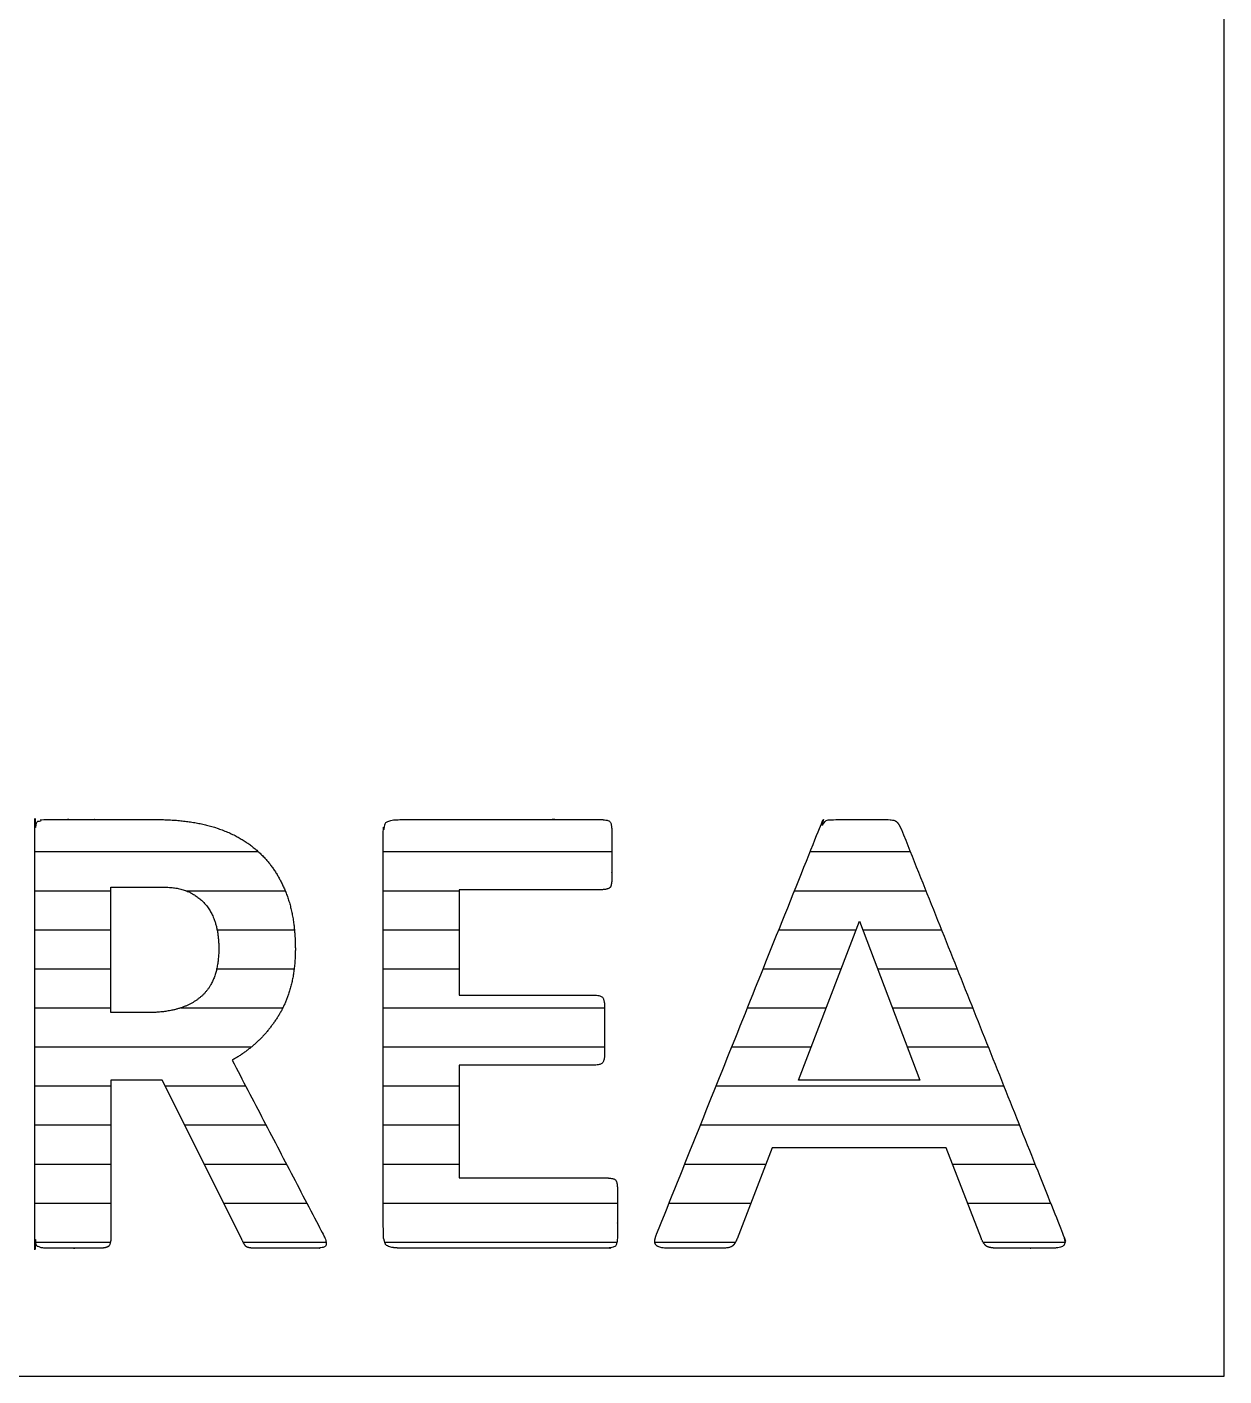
# Model space of a CAD drawing. Extents: x 7948 to 8542, y -4601 to -4181.
# Drawn here: x 8015.96 to 8029.75, y -4392.03 to -4376.49 of the extents above; entities that cross this region are included whole.
import ezdxf

# ---------------------------------------------------------------- set-up
doc = ezdxf.new("R2010")
doc.units = 0
doc.header["$LTSCALE"] = 7
doc.header["$MEASUREMENT"] = 0
doc.layers.add('기본값', color=18, linetype='CONTINUOUS')
pattern_1 = [(0, (7200.29573, -4959.29022), (0, 0.45), [])]

msp = doc.modelspace()

# ---------------------------------------------------------------- hatches: boundary and pattern name
at = {"layer": '기본값'}
h = msp.add_hatch(dxfattribs=at)
h.set_pattern_fill('해치1', color=2, scale=3.6, style=0, pattern_type=2)
h.set_pattern_definition(pattern_1)
h.paths.add_polyline_path([(8018.58564, -4390.5596), (8018.5672, -4390.55935), (8018.55047, -4390.5586), (8018.54274, -4390.55803), (8018.53544, -4390.55735), (8018.52857, -4390.55653), (8018.52212, -4390.55559), (8018.5161, -4390.55453), (8018.51325, -4390.55395), (8018.5105, -4390.55334), (8018.50787, -4390.5527), (8018.50534, -4390.55203), (8018.50291, -4390.55132), (8018.5006, -4390.55059), (8018.49839, -4390.54982), (8018.49628, -4390.54902), (8018.49429, -4390.54819), (8018.49333, -4390.54777), (8018.4924, -4390.54733), (8018.49149, -4390.54689), (8018.49061, -4390.54644), (8018.48976, -4390.54598), (8018.48894, -4390.54552), (8018.48814, -4390.54504), (8018.48737, -4390.54456), (8018.48662, -4390.54407), (8018.4859, -4390.54358), (8018.48519, -4390.54306), (8018.48448, -4390.54252), (8018.48377, -4390.54196), (8018.48304, -4390.54136), (8018.48232, -4390.54074), (8018.48159, -4390.54009), (8018.48011, -4390.53872), (8018.47862, -4390.53723), (8018.47711, -4390.53564), (8018.47558, -4390.53394), (8018.47403, -4390.53214), (8018.47246, -4390.53023), (8018.47087, -4390.52821), (8018.46927, -4390.52608), (8018.46765, -4390.52385), (8018.46434, -4390.51906), (8018.46097, -4390.51385), (8018.45752, -4390.5082), (8018.45399, -4390.50213), (8018.4504, -4390.49563), (8018.44672, -4390.4887), (8018.43916, -4390.47356), (8018.43129, -4390.4567), (8017.51651, -4388.62444), (8016.92396, -4388.62444), (8016.92396, -4390.42466), (8016.92386, -4390.43562), (8016.92356, -4390.44606), (8016.92306, -4390.45597), (8016.92235, -4390.46536), (8016.92145, -4390.47422), (8016.92034, -4390.48256), (8016.91972, -4390.48653), (8016.91904, -4390.49037), (8016.91831, -4390.49408), (8016.91753, -4390.49766), (8016.9167, -4390.5011), (8016.91582, -4390.50442), (8016.91489, -4390.5076), (8016.91391, -4390.51065), (8016.91288, -4390.51357), (8016.9118, -4390.51636), (8016.91067, -4390.51902), (8016.91009, -4390.5203), (8016.90949, -4390.52155), (8016.90888, -4390.52276), (8016.90826, -4390.52394), (8016.90763, -4390.52509), (8016.90698, -4390.52621), (8016.90632, -4390.52729), (8016.90565, -4390.52834), (8016.90496, -4390.52936), (8016.90427, -4390.53034), (8016.90356, -4390.53129), (8016.90283, -4390.53221), (8016.9021, -4390.5331), (8016.90135, -4390.53395), (8016.90059, -4390.53477), (8016.89982, -4390.53556), (8016.89903, -4390.53631), (8016.89824, -4390.53703), (8016.89742, -4390.53773), (8016.89659, -4390.53842), (8016.89573, -4390.5391), (8016.89485, -4390.53977), (8016.89394, -4390.54042), (8016.89302, -4390.54107), (8016.89207, -4390.5417), (8016.8911, -4390.54232), (8016.89011, -4390.54293), (8016.8891, -4390.54353), (8016.887, -4390.5447), (8016.88482, -4390.54583), (8016.88255, -4390.54691), (8016.8802, -4390.54794), (8016.87775, -4390.54893), (8016.87522, -4390.54988), (8016.8726, -4390.55078), (8016.86989, -4390.55164), (8016.86709, -4390.55246), (8016.8642, -4390.55323), (8016.86123, -4390.55396), (8016.85817, -4390.55464), (8016.85502, -4390.55528), (8016.85178, -4390.55587), (8016.84845, -4390.55643), (8016.84154, -4390.5574), (8016.83427, -4390.55819), (8016.82664, -4390.55881), (8016.81867, -4390.55925), (8016.81034, -4390.55951), (8016.80166, -4390.5596), (8016.17706, -4390.5596), (8016.16912, -4390.55951), (8016.16143, -4390.55925), (8016.154, -4390.55881), (8016.14681, -4390.5582), (8016.13988, -4390.55742), (8016.1332, -4390.55646), (8016.12677, -4390.55532), (8016.12365, -4390.55469), (8016.12059, -4390.55401), (8016.1176, -4390.55329), (8016.11467, -4390.55253), (8016.1118, -4390.55172), (8016.109, -4390.55087), (8016.10626, -4390.54998), (8016.10358, -4390.54904), (8016.10096, -4390.54806), (8016.09841, -4390.54703), (8016.09592, -4390.54596), (8016.0935, -4390.54485), (8016.09113, -4390.5437), (8016.08883, -4390.5425), (8016.08659, -4390.54125), (8016.08442, -4390.53996), (8016.08231, -4390.53863), (8016.08026, -4390.53726), (8016.07926, -4390.53654), (8016.07828, -4390.5358), (8016.07731, -4390.53502), (8016.07635, -4390.5342), (8016.07542, -4390.53336), (8016.07449, -4390.53248), (8016.07359, -4390.53157), (8016.0727, -4390.53062), (8016.07182, -4390.52964), (8016.07096, -4390.52863), (8016.07012, -4390.52759), (8016.06929, -4390.52651), (8016.06848, -4390.5254), (8016.06769, -4390.52426), (8016.06691, -4390.52308), (8016.06614, -4390.52187), (8016.06539, -4390.52063), (8016.06466, -4390.51936), (8016.06395, -4390.51805), (8016.06324, -4390.51671), (8016.06256, -4390.51534), (8016.06189, -4390.51393), (8016.0606, -4390.51102), (8016.05937, -4390.50797), (8016.0582, -4390.5048), (8016.0571, -4390.50149), (8016.05606, -4390.49805), (8016.05508, -4390.49448), (8016.05417, -4390.49078), (8016.05332, -4390.48695), (8016.05253, -4390.48298), (8016.05181, -4390.47888), (8016.05114, -4390.47465), (8016.05055, -4390.47029), (8016.05001, -4390.4658), (8016.04913, -4390.45642), (8016.0485, -4390.44651), (8016.04812, -4390.43607), (8016.04799, -4390.42511), (8016.04799, -4385.74877), (8016.04813, -4385.73938), (8016.04855, -4385.73038), (8016.04886, -4385.72604), (8016.04924, -4385.72179), (8016.04969, -4385.71764), (8016.05021, -4385.71359), (8016.0508, -4385.70965), (8016.05145, -4385.7058), (8016.05218, -4385.70205), (8016.05297, -4385.6984), (8016.05384, -4385.69485), (8016.05477, -4385.6914), (8016.05578, -4385.68805), (8016.05685, -4385.6848), (8016.05799, -4385.68164), (8016.0592, -4385.67859), (8016.06048, -4385.67564), (8016.06183, -4385.67279), (8016.06325, -4385.67003), (8016.06398, -4385.66869), (8016.06474, -4385.66738), (8016.06551, -4385.66609), (8016.06629, -4385.66483), (8016.0671, -4385.66359), (8016.06792, -4385.66237), (8016.06876, -4385.66118), (8016.06962, -4385.66002), (8016.07049, -4385.65888), (8016.07138, -4385.65776), (8016.07229, -4385.65667), (8016.07321, -4385.65561), (8016.07416, -4385.65457), (8016.07512, -4385.65355), (8016.07609, -4385.65256), (8016.07709, -4385.65159), (8016.0781, -4385.65065), (8016.07913, -4385.64974), (8016.08018, -4385.64885), (8016.08124, -4385.64798), (8016.08232, -4385.64714), (8016.08342, -4385.64632), (8016.08565, -4385.64474), (8016.08791, -4385.64321), (8016.0902, -4385.64173), (8016.09253, -4385.64029), (8016.09488, -4385.63891), (8016.09727, -4385.63758), (8016.09969, -4385.6363), (8016.10213, -4385.63507), (8016.10461, -4385.63389), (8016.10713, -4385.63276), (8016.10967, -4385.63168), (8016.11224, -4385.63065), (8016.11485, -4385.62967), (8016.11748, -4385.62874), (8016.12015, -4385.62786), (8016.12285, -4385.62703), (8016.12558, -4385.62625), (8016.12834, -4385.62552), (8016.13114, -4385.62484), (8016.13396, -4385.62422), (8016.13682, -4385.62364), (8016.1397, -4385.62311), (8016.14262, -4385.62263), (8016.14557, -4385.62221), (8016.14855, -4385.62183), (8016.15156, -4385.6215), (8016.15768, -4385.621), (8016.16393, -4385.6207), (8016.17029, -4385.6206), (8017.46507, -4385.6206), (8017.55416, -4385.622), (8017.64114, -4385.6262), (8017.72602, -4385.6332), (8017.76767, -4385.63775), (8017.80879, -4385.64299), (8017.84938, -4385.64894), (8017.88945, -4385.65559), (8017.92898, -4385.66294), (8017.968, -4385.67099), (8018.00648, -4385.67974), (8018.04444, -4385.68919), (8018.08187, -4385.69933), (8018.11877, -4385.71018), (8018.15507, -4385.72176), (8018.19069, -4385.73408), (8018.22563, -4385.74716), (8018.25989, -4385.76099), (8018.29346, -4385.77558), (8018.32636, -4385.79092), (8018.35858, -4385.80701), (8018.39011, -4385.82385), (8018.42097, -4385.84145), (8018.45114, -4385.8598), (8018.48064, -4385.8789), (8018.50945, -4385.89875), (8018.53759, -4385.91936), (8018.56504, -4385.94072), (8018.59181, -4385.96283), (8018.61791, -4385.9857), (8018.64329, -4386.0093), (8018.66795, -4386.03363), (8018.69189, -4386.05868), (8018.71509, -4386.08445), (8018.73757, -4386.11094), (8018.75931, -4386.13816), (8018.78033, -4386.1661), (8018.80063, -4386.19476), (8018.82019, -4386.22415), (8018.83902, -4386.25426), (8018.85713, -4386.28509), (8018.87451, -4386.31664), (8018.89116, -4386.34892), (8018.90709, -4386.38192), (8018.92228, -4386.41564), (8018.93675, -4386.45008), (8018.95041, -4386.4853), (8018.96319, -4386.52135), (8018.97509, -4386.55823), (8018.98611, -4386.59594), (8018.99625, -4386.63447), (8019.0055, -4386.67384), (8019.01387, -4386.71403), (8019.02137, -4386.75505), (8019.02798, -4386.7969), (8019.03371, -4386.83957), (8019.03855, -4386.88308), (8019.04252, -4386.92742), (8019.04561, -4386.97258), (8019.04781, -4387.01857), (8019.04913, -4387.06539), (8019.04957, -4387.11304), (8019.04879, -4387.16954), (8019.04645, -4387.22498), (8019.04255, -4387.27935), (8019.03709, -4387.33267), (8019.03007, -4387.38492), (8019.02149, -4387.4361), (8019.01135, -4387.48622), (8019.00569, -4387.51089), (8018.99965, -4387.53528), (8018.99321, -4387.55942), (8018.98639, -4387.58328), (8018.97917, -4387.60688), (8018.97157, -4387.63022), (8018.96357, -4387.65328), (8018.95518, -4387.67609), (8018.94641, -4387.69862), (8018.93724, -4387.72089), (8018.92769, -4387.7429), (8018.91774, -4387.76464), (8018.9074, -4387.78611), (8018.89668, -4387.80732), (8018.88556, -4387.82826), (8018.87406, -4387.84894), (8018.86216, -4387.86935), (8018.84987, -4387.8895), (8018.82441, -4387.92899), (8018.79794, -4387.96741), (8018.77046, -4388.00477), (8018.74197, -4388.04106), (8018.71248, -4388.07629), (8018.68198, -4388.11045), (8018.65047, -4388.14354), (8018.61796, -4388.17556), (8018.58444, -4388.20652), (8018.54992, -4388.23641), (8018.51439, -4388.26524), (8018.47785, -4388.293), (8018.4403, -4388.31969), (8018.40175, -4388.34532), (8018.36219, -4388.36988), (8018.32163, -4388.39337), (8019.36503, -4390.39126), (8019.37121, -4390.40315), (8019.37689, -4390.41456), (8019.38206, -4390.42549), (8019.38673, -4390.43594), (8019.3909, -4390.44591), (8019.39457, -4390.45541), (8019.39774, -4390.46442), (8019.39913, -4390.46874), (8019.4004, -4390.47295), (8019.40154, -4390.47704), (8019.40256, -4390.481), (8019.40345, -4390.48485), (8019.40422, -4390.48858), (8019.40486, -4390.49218), (8019.40537, -4390.49567), (8019.40576, -4390.49904), (8019.40591, -4390.50068), (8019.40603, -4390.50228), (8019.40611, -4390.50386), (8019.40617, -4390.50541), (8019.40619, -4390.50693), (8019.40618, -4390.50842), (8019.40614, -4390.50988), (8019.40606, -4390.51131), (8019.40596, -4390.51271), (8019.40583, -4390.51407), (8019.40566, -4390.51541), (8019.40546, -4390.51672), (8019.40523, -4390.518), (8019.40497, -4390.51925), (8019.40468, -4390.52047), (8019.40436, -4390.52166), (8019.404, -4390.52282), (8019.40362, -4390.52395), (8019.40341, -4390.5245), (8019.40319, -4390.52505), (8019.40297, -4390.5256), (8019.40273, -4390.52614), (8019.40248, -4390.52668), (8019.40223, -4390.52721), (8019.40196, -4390.52774), (8019.40168, -4390.52826), (8019.40139, -4390.52878), (8019.40109, -4390.5293), (8019.40079, -4390.52981), (8019.40047, -4390.53032), (8019.40014, -4390.53082), (8019.3998, -4390.53132), (8019.39945, -4390.53181), (8019.39909, -4390.5323), (8019.39872, -4390.53279), (8019.39834, -4390.53327), (8019.39755, -4390.53422), (8019.39672, -4390.53515), (8019.39585, -4390.53606), (8019.39494, -4390.53696), (8019.39398, -4390.53784), (8019.39299, -4390.5387), (8019.39195, -4390.53954), (8019.39088, -4390.54037), (8019.38976, -4390.54118), (8019.3886, -4390.54197), (8019.3874, -4390.54275), (8019.38616, -4390.5435), (8019.38488, -4390.54424), (8019.38356, -4390.54497), (8019.3822, -4390.54567), (8019.38079, -4390.54636), (8019.37935, -4390.54703), (8019.37786, -4390.54768), (8019.37634, -4390.54832), (8019.37477, -4390.54894), (8019.37316, -4390.54954), (8019.36982, -4390.55069), (8019.36632, -4390.55176), (8019.36266, -4390.55277), (8019.35883, -4390.55371), (8019.35484, -4390.55459), (8019.35068, -4390.55539), (8019.34636, -4390.55612), (8019.34188, -4390.55678), (8019.33723, -4390.55737), (8019.32745, -4390.55835), (8019.31701, -4390.55904), (8019.30592, -4390.55946), (8019.29418, -4390.5596)], flags=0)
h.paths.add_polyline_path([(8016.92396, -4387.84459), (8017.3554, -4387.84459), (8017.40307, -4387.8439), (8017.44937, -4387.84184), (8017.49431, -4387.83839), (8017.53789, -4387.83356), (8017.55918, -4387.83063), (8017.58012, -4387.82736), (8017.60072, -4387.82374), (8017.62098, -4387.81978), (8017.6409, -4387.81547), (8017.66048, -4387.81082), (8017.67971, -4387.80582), (8017.69861, -4387.80048), (8017.71717, -4387.79479), (8017.73539, -4387.78876), (8017.75327, -4387.78238), (8017.77081, -4387.77566), (8017.788, -4387.7686), (8017.80486, -4387.76119), (8017.82138, -4387.75343), (8017.83756, -4387.74534), (8017.85339, -4387.73689), (8017.86889, -4387.7281), (8017.88405, -4387.71897), (8017.89886, -4387.70949), (8017.91334, -4387.69967), (8017.92747, -4387.6895), (8017.94127, -4387.67899), (8017.95472, -4387.66814), (8017.9678, -4387.6569), (8017.98046, -4387.64526), (8017.99271, -4387.63322), (8018.00454, -4387.62076), (8018.01596, -4387.6079), (8018.02696, -4387.59463), (8018.03755, -4387.58096), (8018.04772, -4387.56688), (8018.05748, -4387.55239), (8018.06682, -4387.53749), (8018.07574, -4387.52218), (8018.08425, -4387.50647), (8018.09235, -4387.49035), (8018.10003, -4387.47383), (8018.1073, -4387.45689), (8018.11415, -4387.43955), (8018.12058, -4387.42181), (8018.1266, -4387.40365), (8018.1322, -4387.38509), (8018.13739, -4387.36612), (8018.14217, -4387.34674), (8018.14653, -4387.32696), (8018.15047, -4387.30677), (8018.154, -4387.28617), (8018.15711, -4387.26516), (8018.15981, -4387.24375), (8018.1621, -4387.22193), (8018.16396, -4387.1997), (8018.16542, -4387.17707), (8018.16646, -4387.15403), (8018.16708, -4387.13058), (8018.16729, -4387.10672), (8018.16662, -4387.06367), (8018.16462, -4387.02196), (8018.16312, -4387.00161), (8018.16128, -4386.98159), (8018.15911, -4386.96191), (8018.15661, -4386.94256), (8018.15377, -4386.92355), (8018.1506, -4386.90487), (8018.1471, -4386.88653), (8018.14326, -4386.86852), (8018.13909, -4386.85085), (8018.13459, -4386.83351), (8018.12975, -4386.81651), (8018.12458, -4386.79984), (8018.11908, -4386.78351), (8018.11324, -4386.76751), (8018.10707, -4386.75184), (8018.10056, -4386.73652), (8018.09372, -4386.72152), (8018.08655, -4386.70686), (8018.07904, -4386.69254), (8018.0712, -4386.67855), (8018.06303, -4386.6649), (8018.05452, -4386.65158), (8018.04568, -4386.6386), (8018.0365, -4386.62595), (8018.027, -4386.61363), (8018.01715, -4386.60166), (8018.00698, -4386.59001), (8017.99647, -4386.5787), (8017.9857, -4386.56774), (8017.97473, -4386.55712), (8017.96357, -4386.54685), (8017.95221, -4386.53692), (8017.94066, -4386.52735), (8017.92892, -4386.51812), (8017.91698, -4386.50924), (8017.90484, -4386.50071), (8017.89251, -4386.49253), (8017.87999, -4386.4847), (8017.86727, -4386.47721), (8017.85436, -4386.47007), (8017.84126, -4386.46329), (8017.82796, -4386.45684), (8017.81446, -4386.45075), (8017.80078, -4386.44501), (8017.78689, -4386.43961), (8017.77282, -4386.43456), (8017.75854, -4386.42986), (8017.74408, -4386.42551), (8017.72942, -4386.42151), (8017.71456, -4386.41785), (8017.69951, -4386.41454), (8017.68427, -4386.41158), (8017.66883, -4386.40897), (8017.6532, -4386.40671), (8017.63737, -4386.40479), (8017.62135, -4386.40323), (8017.60514, -4386.40201), (8017.58873, -4386.40114), (8017.57212, -4386.40061), (8017.55533, -4386.40044), (8016.92396, -4386.40044)], flags=0)
h = msp.add_hatch(dxfattribs=at)
h.set_pattern_fill('해치1', color=2, scale=3.6, style=0, pattern_type=2)
h.set_pattern_definition(pattern_1)
h.paths.add_polyline_path([(8020.28161, -4390.5596), (8020.24494, -4390.559), (8020.22803, -4390.55825), (8020.21207, -4390.5572), (8020.19707, -4390.55585), (8020.18302, -4390.5542), (8020.16993, -4390.55226), (8020.16374, -4390.55117), (8020.15779, -4390.55001), (8020.15208, -4390.54877), (8020.1466, -4390.54746), (8020.14137, -4390.54608), (8020.13637, -4390.54461), (8020.13161, -4390.54308), (8020.12709, -4390.54147), (8020.12281, -4390.53978), (8020.12076, -4390.53891), (8020.11877, -4390.53802), (8020.11683, -4390.53711), (8020.11496, -4390.53619), (8020.11315, -4390.53524), (8020.1114, -4390.53427), (8020.1097, -4390.53329), (8020.10807, -4390.53229), (8020.10649, -4390.53127), (8020.10498, -4390.53023), (8020.10352, -4390.52917), (8020.10213, -4390.52809), (8020.10079, -4390.527), (8020.09951, -4390.52588), (8020.0983, -4390.52475), (8020.09714, -4390.5236), (8020.09658, -4390.52302), (8020.09604, -4390.52243), (8020.09551, -4390.52184), (8020.095, -4390.52124), (8020.094, -4390.52001), (8020.09302, -4390.51872), (8020.09205, -4390.51737), (8020.0911, -4390.51597), (8020.09016, -4390.5145), (8020.08924, -4390.51297), (8020.08833, -4390.51139), (8020.08744, -4390.50974), (8020.08657, -4390.50804), (8020.08571, -4390.50628), (8020.08486, -4390.50445), (8020.08404, -4390.50257), (8020.08243, -4390.49862), (8020.08089, -4390.49444), (8020.07941, -4390.49002), (8020.07799, -4390.48536), (8020.07663, -4390.48047), (8020.07534, -4390.47533), (8020.07411, -4390.46996), (8020.07295, -4390.46435), (8020.0708, -4390.45242), (8020.06891, -4390.43953), (8020.06727, -4390.42569), (8020.06589, -4390.4109), (8020.06475, -4390.39516), (8020.06324, -4390.36082), (8020.06274, -4390.32267), (8020.06274, -4385.84489), (8020.06319, -4385.80971), (8020.06455, -4385.77793), (8020.06558, -4385.76332), (8020.06683, -4385.74957), (8020.06831, -4385.73667), (8020.07001, -4385.72462), (8020.07195, -4385.71343), (8020.073, -4385.70815), (8020.07411, -4385.70309), (8020.07527, -4385.69824), (8020.07649, -4385.6936), (8020.07777, -4385.68918), (8020.07911, -4385.68496), (8020.0805, -4385.68097), (8020.08195, -4385.67718), (8020.0827, -4385.67537), (8020.08346, -4385.67361), (8020.08423, -4385.67191), (8020.08502, -4385.67026), (8020.08582, -4385.66866), (8020.08664, -4385.66711), (8020.08747, -4385.66562), (8020.08832, -4385.66418), (8020.08918, -4385.6628), (8020.09005, -4385.66146), (8020.09094, -4385.66018), (8020.09184, -4385.65896), (8020.09231, -4385.65836), (8020.09278, -4385.65777), (8020.09327, -4385.65718), (8020.09378, -4385.6566), (8020.0943, -4385.65602), (8020.09483, -4385.65545), (8020.09595, -4385.65431), (8020.09712, -4385.6532), (8020.09835, -4385.6521), (8020.09963, -4385.65103), (8020.10098, -4385.64997), (8020.10238, -4385.64893), (8020.10384, -4385.64791), (8020.10536, -4385.64691), (8020.10694, -4385.64592), (8020.10858, -4385.64496), (8020.11027, -4385.64401), (8020.11202, -4385.64308), (8020.11383, -4385.64218), (8020.1157, -4385.64129), (8020.11762, -4385.64042), (8020.11961, -4385.63956), (8020.12165, -4385.63873), (8020.12591, -4385.63712), (8020.1304, -4385.63558), (8020.13512, -4385.63412), (8020.14008, -4385.63274), (8020.14526, -4385.63142), (8020.15068, -4385.63019), (8020.15633, -4385.62903), (8020.16222, -4385.62794), (8020.17468, -4385.62599), (8020.18808, -4385.62434), (8020.2024, -4385.623), (8020.21765, -4385.62195), (8020.23383, -4385.6212), (8020.25094, -4385.62075), (8020.26898, -4385.6206), (8022.56202, -4385.6206), (8022.5753, -4385.62075), (8022.58782, -4385.62121), (8022.59959, -4385.62196), (8022.61061, -4385.62302), (8022.61583, -4385.62367), (8022.62087, -4385.62439), (8022.62572, -4385.62518), (8022.63038, -4385.62606), (8022.63486, -4385.627), (8022.63914, -4385.62803), (8022.64324, -4385.62913), (8022.64715, -4385.6303), (8022.65087, -4385.63155), (8022.65266, -4385.63221), (8022.6544, -4385.63288), (8022.6561, -4385.63357), (8022.65774, -4385.63428), (8022.65935, -4385.63501), (8022.6609, -4385.63576), (8022.66241, -4385.63653), (8022.66387, -4385.63731), (8022.66528, -4385.63812), (8022.66665, -4385.63894), (8022.66797, -4385.63979), (8022.66924, -4385.64065), (8022.67047, -4385.64153), (8022.67164, -4385.64243), (8022.67278, -4385.64335), (8022.67386, -4385.64429), (8022.6749, -4385.64524), (8022.67589, -4385.64622), (8022.67683, -4385.64722), (8022.67728, -4385.64772), (8022.67773, -4385.64823), (8022.67816, -4385.64874), (8022.67857, -4385.64926), (8022.67898, -4385.64979), (8022.67938, -4385.65031), (8022.67976, -4385.65085), (8022.68013, -4385.65138), (8022.68049, -4385.65193), (8022.68084, -4385.65247), (8022.68117, -4385.65303), (8022.6815, -4385.65358), (8022.68181, -4385.65414), (8022.68211, -4385.65471), (8022.6824, -4385.65528), (8022.68268, -4385.65586), (8022.68295, -4385.65644), (8022.6832, -4385.65702), (8022.68344, -4385.65761), (8022.68367, -4385.65821), (8022.68389, -4385.65881), (8022.6841, -4385.65941), (8022.68489, -4385.66187), (8022.68565, -4385.66441), (8022.68711, -4385.66972), (8022.68847, -4385.67533), (8022.68972, -4385.68124), (8022.69088, -4385.68746), (8022.69193, -4385.69398), (8022.69289, -4385.7008), (8022.69374, -4385.70792), (8022.69515, -4385.72309), (8022.69615, -4385.73946), (8022.69676, -4385.75705), (8022.69696, -4385.77584), (8022.69696, -4386.2804), (8022.69666, -4386.30211), (8022.69576, -4386.3219), (8022.69509, -4386.33107), (8022.69426, -4386.33977), (8022.69329, -4386.34798), (8022.69216, -4386.35571), (8022.69089, -4386.36295), (8022.6902, -4386.3664), (8022.68947, -4386.36972), (8022.6887, -4386.37292), (8022.68789, -4386.37601), (8022.68705, -4386.37897), (8022.68617, -4386.38181), (8022.68525, -4386.38453), (8022.6843, -4386.38713), (8022.6833, -4386.38961), (8022.68227, -4386.39198), (8022.68121, -4386.39422), (8022.68066, -4386.39529), (8022.6801, -4386.39634), (8022.67953, -4386.39735), (8022.67896, -4386.39834), (8022.67837, -4386.39929), (8022.67778, -4386.40022), (8022.67747, -4386.40067), (8022.67716, -4386.40112), (8022.67684, -4386.40156), (8022.6765, -4386.40201), (8022.67581, -4386.40288), (8022.67508, -4386.40374), (8022.67431, -4386.40459), (8022.6735, -4386.40542), (8022.67266, -4386.40623), (8022.67177, -4386.40704), (8022.67085, -4386.40783), (8022.6699, -4386.4086), (8022.6689, -4386.40936), (8022.66787, -4386.41011), (8022.66679, -4386.41084), (8022.66568, -4386.41156), (8022.66454, -4386.41226), (8022.66335, -4386.41295), (8022.66213, -4386.41363), (8022.66087, -4386.41429), (8022.65957, -4386.41493), (8022.65823, -4386.41557), (8022.65686, -4386.41618), (8022.65545, -4386.41679), (8022.65251, -4386.41795), (8022.64942, -4386.41906), (8022.64618, -4386.42011), (8022.64279, -4386.42111), (8022.63925, -4386.42205), (8022.63556, -4386.42293), (8022.63171, -4386.42375), (8022.62772, -4386.42452), (8022.62357, -4386.42523), (8022.61927, -4386.42588), (8022.61482, -4386.42648), (8022.60547, -4386.4275), (8022.59552, -4386.4283), (8022.58496, -4386.42887), (8022.57379, -4386.42921), (8022.56202, -4386.42932), (8020.9387, -4386.42932), (8020.9387, -4387.64241), (8022.47808, -4387.64241), (8022.49066, -4387.64256), (8022.50255, -4387.64302), (8022.51376, -4387.64378), (8022.51912, -4387.64427), (8022.5243, -4387.64484), (8022.5293, -4387.64548), (8022.53414, -4387.6462), (8022.53881, -4387.647), (8022.54331, -4387.64787), (8022.54764, -4387.64882), (8022.55179, -4387.64984), (8022.55578, -4387.65094), (8022.5596, -4387.65211), (8022.56324, -4387.65337), (8022.565, -4387.65402), (8022.56671, -4387.65469), (8022.56839, -4387.65538), (8022.57002, -4387.65609), (8022.57161, -4387.65682), (8022.57315, -4387.65757), (8022.57465, -4387.65834), (8022.57611, -4387.65913), (8022.57753, -4387.65993), (8022.57891, -4387.66076), (8022.58024, -4387.6616), (8022.58153, -4387.66246), (8022.58278, -4387.66334), (8022.58398, -4387.66424), (8022.58514, -4387.66516), (8022.58626, -4387.6661), (8022.58734, -4387.66706), (8022.58837, -4387.66803), (8022.58936, -4387.66903), (8022.59031, -4387.67004), (8022.59121, -4387.67107), (8022.59208, -4387.67213), (8022.5929, -4387.6732), (8022.59368, -4387.67429), (8022.59441, -4387.6754), (8022.59476, -4387.67596), (8022.5951, -4387.67652), (8022.59543, -4387.67709), (8022.59575, -4387.67767), (8022.59606, -4387.67825), (8022.59636, -4387.67884), (8022.59665, -4387.67943), (8022.59693, -4387.68002), (8022.59719, -4387.68062), (8022.59745, -4387.68122), (8022.59843, -4387.68369), (8022.59939, -4387.68623), (8022.60031, -4387.68884), (8022.6012, -4387.69153), (8022.60206, -4387.6943), (8022.60289, -4387.69714), (8022.60446, -4387.70305), (8022.6059, -4387.70927), (8022.60721, -4387.71579), (8022.6084, -4387.72261), (8022.60946, -4387.72974), (8022.6104, -4387.73717), (8022.61122, -4387.7449), (8022.6119, -4387.75293), (8022.61247, -4387.76127), (8022.61322, -4387.77886), (8022.61347, -4387.79766), (8022.61347, -4388.30221), (8022.61312, -4388.32392), (8022.61268, -4388.33406), (8022.61206, -4388.34371), (8022.61127, -4388.35289), (8022.6103, -4388.36158), (8022.60915, -4388.36979), (8022.60783, -4388.37752), (8022.6071, -4388.3812), (8022.60633, -4388.38477), (8022.60551, -4388.38821), (8022.60465, -4388.39153), (8022.60375, -4388.39474), (8022.6028, -4388.39782), (8022.60181, -4388.40078), (8022.60078, -4388.40362), (8022.5997, -4388.40635), (8022.59857, -4388.40895), (8022.5974, -4388.41143), (8022.5968, -4388.41262), (8022.59619, -4388.41379), (8022.59557, -4388.41492), (8022.59494, -4388.41603), (8022.59429, -4388.4171), (8022.59364, -4388.41815), (8022.59297, -4388.41916), (8022.59229, -4388.42015), (8022.5916, -4388.4211), (8022.5909, -4388.42203), (8022.59018, -4388.42293), (8022.58943, -4388.42382), (8022.58864, -4388.42469), (8022.58782, -4388.42555), (8022.58697, -4388.4264), (8022.58608, -4388.42723), (8022.58516, -4388.42805), (8022.58421, -4388.42885), (8022.58322, -4388.42964), (8022.5822, -4388.43041), (8022.58115, -4388.43117), (8022.58006, -4388.43192), (8022.57894, -4388.43265), (8022.57779, -4388.43337), (8022.57661, -4388.43407), (8022.57539, -4388.43476), (8022.57414, -4388.43544), (8022.57286, -4388.4361), (8022.57154, -4388.43675), (8022.57019, -4388.43738), (8022.56739, -4388.4386), (8022.56446, -4388.43977), (8022.5614, -4388.44087), (8022.5582, -4388.44193), (8022.55488, -4388.44292), (8022.55142, -4388.44386), (8022.54782, -4388.44474), (8022.5441, -4388.44557), (8022.54024, -4388.44633), (8022.53625, -4388.44704), (8022.53213, -4388.4477), (8022.52788, -4388.44829), (8022.51898, -4388.44932), (8022.50955, -4388.45011), (8022.49959, -4388.45068), (8022.4891, -4388.45102), (8022.47808, -4388.45114), (8020.9387, -4388.45114), (8020.9387, -4389.75087), (8022.62611, -4389.75087), (8022.63868, -4389.751), (8022.65058, -4389.75138), (8022.66179, -4389.75201), (8022.67232, -4389.75289), (8022.68217, -4389.75402), (8022.68684, -4389.75469), (8022.69134, -4389.75541), (8022.69566, -4389.7562), (8022.69982, -4389.75705), (8022.70381, -4389.75796), (8022.70762, -4389.75894), (8022.71127, -4389.75998), (8022.71474, -4389.76108), (8022.71804, -4389.76225), (8022.71963, -4389.76286), (8022.72118, -4389.76348), (8022.72268, -4389.76412), (8022.72414, -4389.76477), (8022.72556, -4389.76544), (8022.72693, -4389.76613), (8022.72826, -4389.76683), (8022.72955, -4389.76754), (8022.7308, -4389.76828), (8022.732, -4389.76902), (8022.73317, -4389.76979), (8022.73429, -4389.77057), (8022.73536, -4389.77136), (8022.7364, -4389.77218), (8022.73739, -4389.773), (8022.73833, -4389.77385), (8022.73924, -4389.7747), (8022.7401, -4389.77558), (8022.74092, -4389.77647), (8022.74132, -4389.77692), (8022.7417, -4389.77737), (8022.74207, -4389.77783), (8022.74244, -4389.7783), (8022.74279, -4389.77876), (8022.74313, -4389.77923), (8022.74346, -4389.77971), (8022.74378, -4389.78019), (8022.74409, -4389.78067), (8022.74439, -4389.78116), (8022.74467, -4389.78165), (8022.74495, -4389.78214), (8022.74522, -4389.78264), (8022.74547, -4389.78314), (8022.74646, -4389.78521), (8022.74741, -4389.78738), (8022.74834, -4389.78965), (8022.74923, -4389.79202), (8022.75009, -4389.7945), (8022.75092, -4389.79707), (8022.75172, -4389.79975), (8022.75248, -4389.80253), (8022.75322, -4389.80541), (8022.75392, -4389.8084), (8022.75524, -4389.81467), (8022.75643, -4389.82135), (8022.75749, -4389.82844), (8022.75843, -4389.83593), (8022.75924, -4389.84384), (8022.75993, -4389.85215), (8022.76049, -4389.86086), (8022.76124, -4389.87952), (8022.76149, -4389.8998), (8022.76149, -4390.40435), (8022.76124, -4390.42458), (8022.76049, -4390.4433), (8022.75993, -4390.4521), (8022.75924, -4390.46052), (8022.75843, -4390.46856), (8022.75749, -4390.47622), (8022.75643, -4390.48351), (8022.75524, -4390.49042), (8022.75392, -4390.49695), (8022.75248, -4390.5031), (8022.75172, -4390.50604), (8022.75092, -4390.50888), (8022.75009, -4390.51163), (8022.74923, -4390.51428), (8022.74834, -4390.51684), (8022.74741, -4390.5193), (8022.74646, -4390.52167), (8022.74547, -4390.52395), (8022.74522, -4390.5245), (8022.74495, -4390.52505), (8022.74467, -4390.5256), (8022.74439, -4390.52614), (8022.74409, -4390.52668), (8022.74378, -4390.52721), (8022.74346, -4390.52774), (8022.74313, -4390.52826), (8022.74279, -4390.52878), (8022.74244, -4390.5293), (8022.74207, -4390.52981), (8022.7417, -4390.53032), (8022.74132, -4390.53082), (8022.74092, -4390.53132), (8022.7401, -4390.5323), (8022.73924, -4390.53327), (8022.73833, -4390.53422), (8022.73739, -4390.53515), (8022.7364, -4390.53606), (8022.73536, -4390.53696), (8022.73429, -4390.53784), (8022.73317, -4390.5387), (8022.732, -4390.53954), (8022.7308, -4390.54037), (8022.72955, -4390.54118), (8022.72826, -4390.54197), (8022.72693, -4390.54275), (8022.72556, -4390.5435), (8022.72414, -4390.54424), (8022.72268, -4390.54497), (8022.72118, -4390.54567), (8022.71963, -4390.54636), (8022.71804, -4390.54703), (8022.71641, -4390.54768), (8022.71474, -4390.54832), (8022.71127, -4390.54954), (8022.70762, -4390.55069), (8022.70381, -4390.55176), (8022.69982, -4390.55277), (8022.69566, -4390.55371), (8022.69134, -4390.55459), (8022.68684, -4390.55539), (8022.68217, -4390.55612), (8022.67733, -4390.55678), (8022.67232, -4390.55737), (8022.66179, -4390.55835), (8022.65058, -4390.55904), (8022.63868, -4390.55946), (8022.62611, -4390.5596)], flags=0)
h = msp.add_hatch(dxfattribs=at)
h.set_pattern_fill('해치1', color=2, scale=3.6, style=0, pattern_type=2)
h.set_pattern_definition(pattern_1)
h.paths.add_polyline_path([(8027.13502, -4390.5596), (8027.11781, -4390.55935), (8027.10159, -4390.55861), (8027.09386, -4390.55806), (8027.08638, -4390.55738), (8027.07915, -4390.55658), (8027.07218, -4390.55565), (8027.06545, -4390.5546), (8027.05897, -4390.55343), (8027.05274, -4390.55213), (8027.04676, -4390.55071), (8027.04103, -4390.54917), (8027.03556, -4390.54751), (8027.03291, -4390.54663), (8027.03033, -4390.54572), (8027.02781, -4390.54478), (8027.02535, -4390.5438), (8027.02414, -4390.54329), (8027.02293, -4390.54276), (8027.02173, -4390.54219), (8027.02053, -4390.54159), (8027.01933, -4390.54097), (8027.01814, -4390.54031), (8027.01694, -4390.53962), (8027.01576, -4390.53891), (8027.01457, -4390.53817), (8027.01339, -4390.53739), (8027.01221, -4390.53659), (8027.01104, -4390.53575), (8027.00987, -4390.53489), (8027.0087, -4390.534), (8027.00637, -4390.53213), (8027.00406, -4390.53013), (8027.00176, -4390.52803), (8026.99947, -4390.5258), (8026.9972, -4390.52345), (8026.99494, -4390.52099), (8026.99269, -4390.51841), (8026.99046, -4390.51571), (8026.98823, -4390.51289), (8026.98603, -4390.50995), (8026.98383, -4390.5069), (8026.98165, -4390.50373), (8026.97948, -4390.50044), (8026.97733, -4390.49703), (8026.97519, -4390.4935), (8026.97094, -4390.48609), (8026.96675, -4390.47821), (8026.96262, -4390.46986), (8026.95853, -4390.46104), (8026.9545, -4390.45174), (8026.54878, -4389.40428), (8024.54547, -4389.40428), (8024.13976, -4390.45174), (8024.13574, -4390.46104), (8024.13169, -4390.46986), (8024.12762, -4390.47821), (8024.12352, -4390.48609), (8024.1194, -4390.4935), (8024.11525, -4390.50044), (8024.11316, -4390.50373), (8024.11107, -4390.5069), (8024.10897, -4390.50995), (8024.10687, -4390.51289), (8024.10476, -4390.51571), (8024.10264, -4390.51841), (8024.10051, -4390.52099), (8024.09838, -4390.52345), (8024.09624, -4390.5258), (8024.0941, -4390.52803), (8024.09195, -4390.53013), (8024.08979, -4390.53213), (8024.08763, -4390.534), (8024.08545, -4390.53575), (8024.08437, -4390.53659), (8024.08328, -4390.53739), (8024.08219, -4390.53817), (8024.08109, -4390.53891), (8024.08, -4390.53962), (8024.0789, -4390.54031), (8024.0778, -4390.54097), (8024.0767, -4390.54159), (8024.0756, -4390.54219), (8024.0745, -4390.54276), (8024.07339, -4390.54329), (8024.07229, -4390.5438), (8024.07004, -4390.54478), (8024.06772, -4390.54572), (8024.06533, -4390.54663), (8024.06288, -4390.54751), (8024.06035, -4390.54835), (8024.05776, -4390.54917), (8024.05236, -4390.55071), (8024.04669, -4390.55213), (8024.04074, -4390.55343), (8024.03451, -4390.5546), (8024.028, -4390.55565), (8024.02122, -4390.55658), (8024.01417, -4390.55738), (8024.00683, -4390.55806), (8023.99922, -4390.55861), (8023.98317, -4390.55935), (8023.96601, -4390.5596), (8023.34141, -4390.5596), (8023.32877, -4390.55946), (8023.31669, -4390.55905), (8023.30516, -4390.55836), (8023.29418, -4390.5574), (8023.28376, -4390.55616), (8023.27876, -4390.55544), (8023.2739, -4390.55465), (8023.26917, -4390.55379), (8023.26459, -4390.55286), (8023.26014, -4390.55186), (8023.25583, -4390.5508), (8023.25167, -4390.54966), (8023.24764, -4390.54846), (8023.24375, -4390.54719), (8023.23999, -4390.54585), (8023.23638, -4390.54444), (8023.23291, -4390.54296), (8023.22957, -4390.54141), (8023.22637, -4390.5398), (8023.22483, -4390.53896), (8023.22332, -4390.53811), (8023.22184, -4390.53725), (8023.2204, -4390.53636), (8023.21899, -4390.53546), (8023.21762, -4390.53454), (8023.21628, -4390.5336), (8023.21497, -4390.53265), (8023.21371, -4390.53168), (8023.21247, -4390.53069), (8023.21127, -4390.52968), (8023.21011, -4390.52866), (8023.20898, -4390.52762), (8023.20788, -4390.52656), (8023.20682, -4390.52549), (8023.2058, -4390.5244), (8023.20481, -4390.52328), (8023.20385, -4390.52214), (8023.20293, -4390.52098), (8023.20204, -4390.51978), (8023.20119, -4390.51856), (8023.20037, -4390.51732), (8023.19959, -4390.51604), (8023.19884, -4390.51474), (8023.19813, -4390.51342), (8023.19745, -4390.51206), (8023.1968, -4390.51068), (8023.1962, -4390.50928), (8023.19562, -4390.50784), (8023.19508, -4390.50638), (8023.19458, -4390.5049), (8023.19411, -4390.50338), (8023.19367, -4390.50184), (8023.19327, -4390.50028), (8023.1929, -4390.49868), (8023.19257, -4390.49706), (8023.19227, -4390.49542), (8023.19201, -4390.49374), (8023.19178, -4390.49204), (8023.19159, -4390.49032), (8023.19143, -4390.48856), (8023.19131, -4390.48678), (8023.19122, -4390.48498), (8023.19117, -4390.48314), (8023.19115, -4390.48128), (8023.19116, -4390.4794), (8023.19121, -4390.47748), (8023.1913, -4390.47554), (8023.19157, -4390.47158), (8023.19199, -4390.46752), (8023.19254, -4390.46334), (8023.19323, -4390.45907), (8023.19406, -4390.45468), (8023.19503, -4390.45019), (8023.19613, -4390.44559), (8023.19738, -4390.44088), (8023.19876, -4390.43607), (8023.20029, -4390.43115), (8023.20195, -4390.42612), (8023.20375, -4390.42099), (8023.20777, -4390.4104), (8023.21234, -4390.39939), (8025.08658, -4385.72981), (8025.08946, -4385.72309), (8025.09247, -4385.71659), (8025.09561, -4385.71029), (8025.09887, -4385.70422), (8025.10226, -4385.69835), (8025.10577, -4385.6927), (8025.10941, -4385.68726), (8025.11128, -4385.68462), (8025.11318, -4385.68203), (8025.11511, -4385.6795), (8025.11707, -4385.67702), (8025.11906, -4385.67459), (8025.12109, -4385.67222), (8025.12314, -4385.6699), (8025.12523, -4385.66763), (8025.12735, -4385.66542), (8025.1295, -4385.66326), (8025.13168, -4385.66115), (8025.1339, -4385.6591), (8025.13614, -4385.6571), (8025.13842, -4385.65515), (8025.14073, -4385.65326), (8025.14307, -4385.65142), (8025.14544, -4385.64964), (8025.14784, -4385.6479), (8025.15028, -4385.64622), (8025.15274, -4385.6446), (8025.15524, -4385.64302), (8025.15777, -4385.6415), (8025.16033, -4385.64004), (8025.16292, -4385.63862), (8025.16555, -4385.63726), (8025.1682, -4385.63596), (8025.17089, -4385.6347), (8025.17361, -4385.6335), (8025.17635, -4385.63236), (8025.17914, -4385.63126), (8025.18195, -4385.63022), (8025.18479, -4385.62924), (8025.18767, -4385.6283), (8025.19058, -4385.62742), (8025.19351, -4385.6266), (8025.19648, -4385.62582), (8025.19949, -4385.6251), (8025.20252, -4385.62444), (8025.20558, -4385.62382), (8025.20868, -4385.62327), (8025.21181, -4385.62276), (8025.21497, -4385.62231), (8025.21816, -4385.62191), (8025.22138, -4385.62156), (8025.22792, -4385.62103), (8025.23458, -4385.62071), (8025.24137, -4385.6206), (8025.86597, -4385.6206), (8025.87624, -4385.62069), (8025.88605, -4385.62095), (8025.8954, -4385.62138), (8025.9043, -4385.62199), (8025.91275, -4385.62278), (8025.92074, -4385.62374), (8025.92828, -4385.62487), (8025.93187, -4385.62551), (8025.93536, -4385.62618), (8025.93873, -4385.6269), (8025.94198, -4385.62767), (8025.94513, -4385.62847), (8025.94816, -4385.62932), (8025.95107, -4385.63022), (8025.95387, -4385.63116), (8025.95656, -4385.63214), (8025.95914, -4385.63316), (8025.9616, -4385.63423), (8025.96394, -4385.63535), (8025.96507, -4385.63592), (8025.96618, -4385.6365), (8025.96725, -4385.6371), (8025.96829, -4385.6377), (8025.96931, -4385.63832), (8025.9703, -4385.63895), (8025.97126, -4385.63958), (8025.97219, -4385.64023), (8025.9731, -4385.64089), (8025.97397, -4385.64156), (8025.97482, -4385.64225), (8025.97564, -4385.64294), (8025.97725, -4385.64438), (8025.97888, -4385.64592), (8025.98051, -4385.64755), (8025.98217, -4385.64928), (8025.98383, -4385.6511), (8025.9855, -4385.65302), (8025.98719, -4385.65503), (8025.98889, -4385.65714), (8025.99233, -4385.66164), (8025.99582, -4385.66651), (8025.99935, -4385.67177), (8026.00294, -4385.67741), (8026.00657, -4385.68342), (8026.01026, -4385.68981), (8026.01778, -4385.70374), (8026.02549, -4385.71918), (8026.0334, -4385.73613), (8027.895, -4390.39939), (8027.89954, -4390.41115), (8027.90354, -4390.42242), (8027.90702, -4390.43318), (8027.90998, -4390.44345), (8027.91126, -4390.44839), (8027.91241, -4390.45321), (8027.91343, -4390.4579), (8027.91432, -4390.46247), (8027.91507, -4390.46691), (8027.9157, -4390.47123), (8027.91619, -4390.47543), (8027.91655, -4390.47949), (8027.91678, -4390.48344), (8027.91688, -4390.48725), (8027.91688, -4390.48912), (8027.91685, -4390.49095), (8027.91679, -4390.49275), (8027.91669, -4390.49451), (8027.91656, -4390.49625), (8027.91639, -4390.49796), (8027.9162, -4390.49963), (8027.91597, -4390.50127), (8027.9157, -4390.50288), (8027.91541, -4390.50446), (8027.91508, -4390.50601), (8027.91472, -4390.50753), (8027.91433, -4390.50902), (8027.9139, -4390.51047), (8027.91344, -4390.5119), (8027.91295, -4390.51329), (8027.91242, -4390.51465), (8027.91187, -4390.51598), (8027.91127, -4390.51728), (8027.91065, -4390.51854), (8027.90999, -4390.51978), (8027.90931, -4390.52099), (8027.90858, -4390.52216), (8027.90783, -4390.5233), (8027.90704, -4390.52441), (8027.90622, -4390.52549), (8027.90537, -4390.52654), (8027.90448, -4390.52756), (8027.90356, -4390.52855), (8027.9026, -4390.52953), (8027.9016, -4390.53049), (8027.90056, -4390.53144), (8027.89948, -4390.53237), (8027.89836, -4390.53328), (8027.8972, -4390.53418), (8027.896, -4390.53507), (8027.89476, -4390.53593), (8027.89348, -4390.53679), (8027.89217, -4390.53762), (8027.89081, -4390.53845), (8027.88941, -4390.53925), (8027.88798, -4390.54004), (8027.8865, -4390.54082), (8027.88499, -4390.54158), (8027.88344, -4390.54232), (8027.88184, -4390.54305), (8027.87854, -4390.54445), (8027.87508, -4390.5458), (8027.87146, -4390.54708), (8027.86768, -4390.5483), (8027.86375, -4390.54946), (8027.85965, -4390.55056), (8027.8554, -4390.55159), (8027.85099, -4390.55256), (8027.84643, -4390.55347), (8027.8417, -4390.55431), (8027.83682, -4390.55509), (8027.82658, -4390.55647), (8027.81572, -4390.5576), (8027.80422, -4390.55847), (8027.79209, -4390.5591), (8027.77933, -4390.55947), (8027.76593, -4390.5596)], flags=0)
h.paths.add_polyline_path([(8026.24596, -4388.62444), (8025.55051, -4386.79262), (8024.84829, -4388.62444)], flags=0)

# ---------------------------------------------------------------- linework, layer by layer
at = {"layer": '기본값', "color": 2}
for p, q in [((8016.92396, -4387.84459), (8016.92396, -4386.40044)), ((8020.9387, -4386.42932), (8020.9387, -4387.64241)), ((8024.84829, -4388.62444), (8025.55051, -4386.79262)), ((8025.55051, -4386.79262), (8026.24596, -4388.62444)), ((8020.9387, -4388.45114), (8020.9387, -4389.75087)), ((8017.51651, -4388.62444), (8016.92396, -4388.62444)), ((8018.43129, -4390.4567), (8017.51651, -4388.62444)), ((8026.24596, -4388.62444), (8024.84829, -4388.62444)), ((8024.54547, -4389.40428), (8024.13976, -4390.45174)), ((8026.54878, -4389.40428), (8024.54547, -4389.40428)), ((8026.9545, -4390.45174), (8026.54878, -4389.40428))]:
    msp.add_line(p, q, dxfattribs=at)
msp.add_lwpolyline([(7975.75055, -4392.03331), (8029.75055, -4392.03331), (8029.75055, -4325.43331), (7975.75055, -4325.43331), (7975.75055, -4392.03331)], dxfattribs=at)
for points, knots in [([(8016.92396, -4388.62444), (8016.92396, -4389.52455), (8016.92396, -4390.42466), (8016.92396, -4390.51447), (8016.89824, -4390.53703), (8016.87251, -4390.5596), (8016.80166, -4390.5596), (8016.48936, -4390.5596), (8016.17706, -4390.5596), (8016.11253, -4390.5596), (8016.08026, -4390.53726), (8016.04799, -4390.51492), (8016.04799, -4390.42511), (8016.04799, -4388.08694), (8016.04799, -4385.74877), (8016.04799, -4385.67205), (8016.08342, -4385.64632), (8016.11885, -4385.6206), (8016.17029, -4385.6206), (8016.81768, -4385.6206), (8017.46507, -4385.6206), (8017.82565, -4385.6206), (8018.11877, -4385.71018), (8018.41189, -4385.79976), (8018.61791, -4385.9857), (8018.82392, -4386.17163), (8018.93675, -4386.45008), (8019.04957, -4386.72853), (8019.04957, -4387.11304), (8019.04957, -4387.5693), (8018.84987, -4387.8895), (8018.65017, -4388.20969), (8018.32163, -4388.39337)], [4, 4, 4, 5, 5, 6, 6, 7, 7, 8, 8, 9, 9, 10, 10, 11, 11, 12, 12, 13, 13, 14, 14, 15, 15, 16, 16, 17, 17, 18, 18, 19, 19, 20, 20, 20]), ([(8020.28161, -4390.5596), (8020.12727, -4390.5596), (8020.095, -4390.52124), (8020.06274, -4390.48288), (8020.06274, -4390.32267), (8020.06274, -4388.08378), (8020.06274, -4385.84489), (8020.06274, -4385.69732), (8020.09184, -4385.65896), (8020.12095, -4385.6206), (8020.26898, -4385.6206), (8021.4155, -4385.6206), (8022.56202, -4385.6206), (8022.67123, -4385.6206), (8022.6841, -4385.65941), (8022.69696, -4385.69822), (8022.69696, -4385.77584), (8022.69696, -4386.02812), (8022.69696, -4386.2804), (8022.69696, -4386.37111), (8022.67778, -4386.40022), (8022.6586, -4386.42932), (8022.56202, -4386.42932), (8021.75036, -4386.42932), (8020.9387, -4386.42932)], [0, 0, 0, 1, 1, 2, 2, 3, 3, 4, 4, 5, 5, 6, 6, 7, 7, 8, 8, 9, 9, 10, 10, 11, 11, 12, 12, 12]), ([(8023.21234, -4390.39939), (8024.14946, -4388.0646), (8025.08658, -4385.72981), (8025.13171, -4385.6206), (8025.24137, -4385.6206), (8025.55367, -4385.6206), (8025.86597, -4385.6206), (8025.94991, -4385.6206), (8025.97564, -4385.64294), (8026.00136, -4385.66528), (8026.0334, -4385.73613)], [29, 29, 29, 30, 30, 31, 31, 32, 32, 33, 33, 34, 34, 34]), ([(8026.0334, -4385.73613), (8026.9642, -4388.06776), (8027.895, -4390.39939), (8027.93336, -4390.49551), (8027.90448, -4390.52756), (8027.8756, -4390.5596), (8027.76593, -4390.5596), (8027.45048, -4390.5596), (8027.13502, -4390.5596)], [34, 34, 34, 35, 35, 36, 36, 37, 37, 38, 38, 38]), ([(8016.92396, -4386.40044), (8017.23964, -4386.40044), (8017.55533, -4386.40044), (8017.82565, -4386.40044), (8017.99647, -4386.5787), (8018.16729, -4386.75697), (8018.16729, -4387.10672), (8018.16729, -4387.49168), (8017.95472, -4387.66814), (8017.74216, -4387.84459), (8017.3554, -4387.84459), (8017.13968, -4387.84459), (8016.92396, -4387.84459)], [0, 0, 0, 1, 1, 2, 2, 3, 3, 4, 4, 5, 5, 6, 6, 6]), ([(8020.9387, -4387.64241), (8021.70839, -4387.64241), (8022.47808, -4387.64241), (8022.58143, -4387.64241), (8022.59745, -4387.68122), (8022.61347, -4387.72003), (8022.61347, -4387.79766), (8022.61347, -4388.04993), (8022.61347, -4388.30221), (8022.61347, -4388.39292), (8022.5909, -4388.42203), (8022.56834, -4388.45114), (8022.47808, -4388.45114), (8021.70839, -4388.45114), (8020.9387, -4388.45114)], [13, 13, 13, 14, 14, 15, 15, 16, 16, 17, 17, 18, 18, 19, 19, 20, 20, 20]), ([(8018.32163, -4388.39337), (8018.84333, -4389.39232), (8019.36503, -4390.39126), (8019.41648, -4390.48829), (8019.40362, -4390.52395), (8019.39075, -4390.5596), (8019.29418, -4390.5596), (8018.93991, -4390.5596), (8018.58564, -4390.5596)], [20, 20, 20, 21, 21, 22, 22, 23, 23, 24, 24, 24]), ([(8020.9387, -4389.75087), (8021.7824, -4389.75087), (8022.62611, -4389.75087), (8022.72945, -4389.75087), (8022.74547, -4389.78314), (8022.76149, -4389.81541), (8022.76149, -4389.8998), (8022.76149, -4390.15208), (8022.76149, -4390.40435), (8022.76149, -4390.48829), (8022.74547, -4390.52395), (8022.72945, -4390.5596), (8022.62611, -4390.5596), (8021.45386, -4390.5596), (8020.28161, -4390.5596)], [21, 21, 21, 22, 22, 23, 23, 24, 24, 25, 25, 26, 26, 27, 27, 28, 28, 28]), ([(8018.58564, -4390.5596), (8018.50847, -4390.5596), (8018.4859, -4390.54358), (8018.46334, -4390.52756), (8018.43129, -4390.4567)], [0, 0, 0, 1, 1, 2, 2, 2]), ([(8024.13976, -4390.45174), (8024.10772, -4390.52801), (8024.07229, -4390.5438), (8024.03686, -4390.5596), (8023.96601, -4390.5596), (8023.65371, -4390.5596), (8023.34141, -4390.5596), (8023.23806, -4390.5596), (8023.2058, -4390.5244), (8023.17353, -4390.4892), (8023.21234, -4390.39939)], [24, 24, 24, 25, 25, 26, 26, 27, 27, 28, 28, 29, 29, 29]), ([(8027.13502, -4390.5596), (8027.06417, -4390.5596), (8027.02535, -4390.5438), (8026.98654, -4390.52801), (8026.9545, -4390.45174)], [19, 19, 19, 20, 20, 21, 21, 21])]:
    msp.add_open_spline(points, degree=2, knots=knots, dxfattribs=at)

doc.saveas('drawing.dxf')
